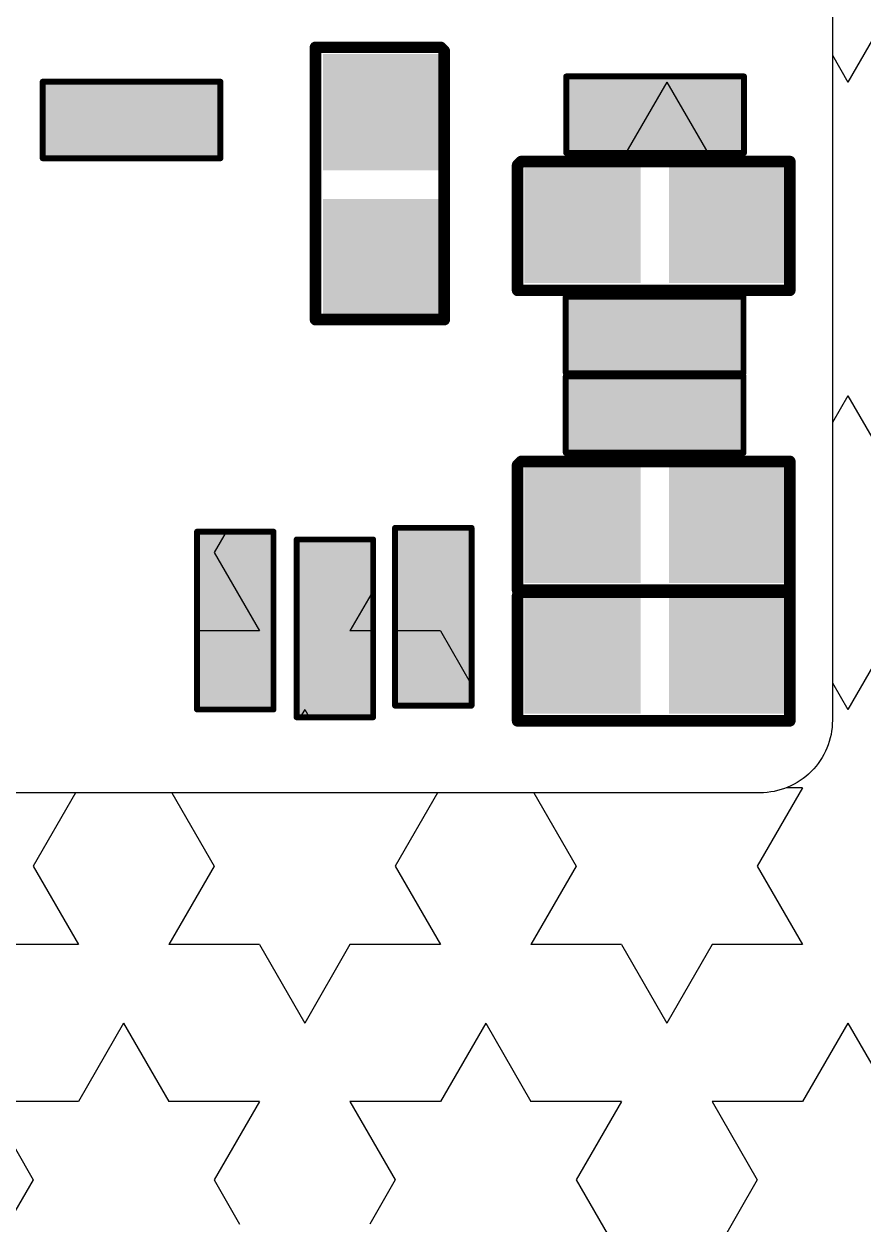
# Model space of a CAD drawing. Header units: inches. Extents: x 265 to 1423, y -753 to -394.
# Drawn here: x 1337.94 to 1343.74, y -634.32 to -626.04 of the extents above; entities that cross this region are included whole.
import ezdxf

# ---------------------------------------------------------------- set-up
doc = ezdxf.new("R2010")
doc.units = ezdxf.units.IN
doc.header["$LTSCALE"] = 0.909449
doc.header["$MEASUREMENT"] = 0
doc.layers.get('0').update_dxf_attribs({"linetype": 'CONTINUOUS'})
doc.layers.add('01_Copper', color=3, linetype='CONTINUOUS', lineweight=0)
for name, color, linetype in [('COVER LENS', 6, 'CONTINUOUS'), ('TOPLAYER', 1, 'CONTINUOUS'), ('TopOverlay', 2, 'CONTINUOUS'), ('TOPPASTE', 8, 'CONTINUOUS'), ('TOPSOLDER', 216, 'CONTINUOUS')]:
    doc.layers.add(name, color=color, linetype=linetype)
doc.styles.get("Standard").update_dxf_attribs({"font": 'txt', "width": 0.8})
doc.dimstyles.new('STANDARD$7', dxfattribs={"dimtxt": 1.5, "dimasz": 0.3, "dimexe": 0.25, "dimexo": 0.25, "dimgap": 0.25, "dimtad": 0, "dimzin": 0, "dimdsep": 46, "dimtxsty": 'Standard', "dimcen": 0.5, "dimclrd": 256, "dimclre": 5, "dimclrt": 256, "dimazin": 0, "dimtfac": 1, "dimtmove": 0, "dimatfit": 1, "dimfxl": 1, "dimtolj": 1, "dimtzin": 0, "dimlwd": -1, "dimarcsym": 0})

# ---------------------------------------------------------------- blocks, each defined once
blk = doc.blocks.new('0402S_1')
at = {"layer": 'TOPLAYER'}
for points in [[(0.310452, 0.305018), (-0.289547, 0.305018), (0.310451, -0.29498), (-0.289547, -0.29498)], [(1.310449, 0.305018), (0.710451, 0.305018), (1.310449, -0.29498), (0.710451, -0.29498)]]:
    blk.add_solid(points, dxfattribs=at)
at = {"layer": 'TopOverlay', "const_width": 0.08001}
for points in [[(-0.421348, 0.457418), (-0.421348, -0.431582)], [(-0.421348, 0.457418), (1.458252, 0.457418)], [(1.458252, 0.457418), (1.458252, -0.406182)], [(-0.421348, -0.431582), (1.432852, -0.431582)], [(1.458252, -0.406182), (1.432852, -0.431582)]]:
    blk.add_lwpolyline(points, dxfattribs=at)
at = {"layer": 'TopOverlay', "const_width": 0.040005}
for points in [[(-0.44135, 0.457418, 1), (-0.401345, 0.457418, 1)], [(-0.44135, 0.457418, 1), (-0.401345, 0.457418, 1)], [(1.43825, 0.457418, 1), (1.478255, 0.457418, 1)], [(1.43825, 0.457418, 1), (1.478255, 0.457418, 1)], [(-0.44135, -0.431582, 1), (-0.401345, -0.431582, 1)], [(-0.44135, -0.431582, 1), (-0.401345, -0.431582, 1)], [(1.41285, -0.431582, 1), (1.452855, -0.431582, 1)], [(1.41285, -0.431582, 1), (1.452855, -0.431582, 1)], [(1.43825, -0.406182, 1), (1.478255, -0.406182, 1)], [(1.43825, -0.406182, 1), (1.478255, -0.406182, 1)]]:
    blk.add_lwpolyline(points, format="xyb", close=True, dxfattribs=at)
at = {"layer": 'TOPPASTE'}
for points in [[(0.310452, 0.305018), (-0.289547, 0.305018), (0.310451, -0.29498), (-0.289547, -0.29498)], [(1.310449, 0.305018), (0.710451, 0.305018), (1.310449, -0.29498), (0.710451, -0.29498)]]:
    blk.add_solid(points, dxfattribs=at)
at = {"layer": 'TOPSOLDER'}
for points in [[(0.412052, 0.406618), (-0.391147, 0.406618), (0.412051, -0.39658), (-0.391147, -0.39658)], [(1.412049, 0.406618), (0.608851, 0.406618), (1.412049, -0.39658), (0.608851, -0.39658)]]:
    blk.add_solid(points, dxfattribs=at)
blk = doc.blocks.new('0201S_2')
at = {"layer": 'TOPLAYER'}
for points in [[(-0.215737, -0.140134), (0.184262, -0.140134), (-0.215737, 0.159865), (0.184262, 0.159865)], [(0.384261, -0.140134), (0.784261, -0.140134), (0.384261, 0.159865), (0.784261, 0.159865)]]:
    blk.add_solid(points, dxfattribs=at)
at = {"layer": 'TopOverlay', "const_width": 0.04064}
for points in [[(-0.327599, 0.273797), (-0.327599, -0.254193)], [(-0.327599, 0.273797), (-0.102809, 0.273797)], [(-0.325364, 0.273797), (-0.058689, 0.273797)], [(-0.215534, 0.273797), (0.887461, 0.273797)], [(0.887461, 0.273797), (0.899526, 0.273797)], [(0.899526, 0.273797), (0.899526, -0.254523)], [(-0.327269, -0.254523), (0.899526, -0.254523)]]:
    blk.add_lwpolyline(points, dxfattribs=at)
at = {"layer": 'TopOverlay', "const_width": 0.02032}
for points in [[(-0.337759, 0.273797, 1), (-0.317439, 0.273797, 1)], [(-0.337759, 0.273797, 1), (-0.317439, 0.273797, 1)], [(-0.335524, 0.273797, 1), (-0.315204, 0.273797, 1)], [(-0.225694, 0.273797, 1), (-0.205374, 0.273797, 1)], [(-0.112969, 0.273797, 1), (-0.092649, 0.273797, 1)], [(-0.068849, 0.273797, 1), (-0.048529, 0.273797, 1)], [(0.877301, 0.273797, 1), (0.897621, 0.273797, 1)], [(0.877301, 0.273797, 1), (0.897621, 0.273797, 1)], [(0.889366, 0.273797, 1), (0.909686, 0.273797, 1)], [(0.889366, 0.273797, 1), (0.909686, 0.273797, 1)], [(-0.337759, -0.254193, 1), (-0.317439, -0.254193, 1)], [(-0.337429, -0.254523, 1), (-0.317109, -0.254523, 1)], [(0.889366, -0.254523, 1), (0.909686, -0.254523, 1)], [(0.889366, -0.254523, 1), (0.909686, -0.254523, 1)]]:
    blk.add_lwpolyline(points, format="xyb", close=True, dxfattribs=at)
at = {"layer": 'TOPPASTE'}
for points in [[(-0.215737, -0.140134), (0.184262, -0.140134), (-0.215737, 0.159865), (0.184262, 0.159865)], [(0.384261, -0.140134), (0.784261, -0.140134), (0.384261, 0.159865), (0.784261, 0.159865)]]:
    blk.add_solid(points, dxfattribs=at)
at = {"layer": 'TOPSOLDER'}
for points in [[(-0.317337, -0.241734), (0.285862, -0.241734), (-0.317337, 0.261465), (0.285862, 0.261465)], [(0.282661, -0.241734), (0.885861, -0.241734), (0.282661, 0.261465), (0.885861, 0.261465)]]:
    blk.add_solid(points, dxfattribs=at)
blk = doc.blocks.new('0201S_3')
at = {"layer": 'TOPLAYER'}
for points in [[(-0.215737, -0.140134), (0.184262, -0.140134), (-0.215737, 0.159865), (0.184262, 0.159865)], [(0.384261, -0.140134), (0.784261, -0.140134), (0.384261, 0.159865), (0.784261, 0.159865)]]:
    blk.add_solid(points, dxfattribs=at)
at = {"layer": 'TopOverlay', "const_width": 0.04064}
for points in [[(-0.327599, 0.273797), (-0.327599, -0.254193)], [(-0.327599, 0.273797), (-0.102809, 0.273797)], [(-0.325364, 0.273797), (-0.058689, 0.273797)], [(-0.215534, 0.273797), (0.887461, 0.273797)], [(0.887461, 0.273797), (0.899526, 0.273797)], [(0.899526, 0.273797), (0.899526, -0.254523)], [(-0.327269, -0.254523), (0.899526, -0.254523)]]:
    blk.add_lwpolyline(points, dxfattribs=at)
at = {"layer": 'TopOverlay', "const_width": 0.02032}
for points in [[(-0.337759, 0.273797, 1), (-0.317439, 0.273797, 1)], [(-0.337759, 0.273797, 1), (-0.317439, 0.273797, 1)], [(-0.335524, 0.273797, 1), (-0.315204, 0.273797, 1)], [(-0.225694, 0.273797, 1), (-0.205374, 0.273797, 1)], [(-0.112969, 0.273797, 1), (-0.092649, 0.273797, 1)], [(-0.068849, 0.273797, 1), (-0.048529, 0.273797, 1)], [(0.877301, 0.273797, 1), (0.897621, 0.273797, 1)], [(0.877301, 0.273797, 1), (0.897621, 0.273797, 1)], [(0.889366, 0.273797, 1), (0.909686, 0.273797, 1)], [(0.889366, 0.273797, 1), (0.909686, 0.273797, 1)], [(-0.337759, -0.254193, 1), (-0.317439, -0.254193, 1)], [(-0.337429, -0.254523, 1), (-0.317109, -0.254523, 1)], [(0.889366, -0.254523, 1), (0.909686, -0.254523, 1)], [(0.889366, -0.254523, 1), (0.909686, -0.254523, 1)]]:
    blk.add_lwpolyline(points, format="xyb", close=True, dxfattribs=at)
at = {"layer": 'TOPPASTE'}
for points in [[(-0.215737, -0.140134), (0.184262, -0.140134), (-0.215737, 0.159865), (0.184262, 0.159865)], [(0.384261, -0.140134), (0.784261, -0.140134), (0.384261, 0.159865), (0.784261, 0.159865)]]:
    blk.add_solid(points, dxfattribs=at)
at = {"layer": 'TOPSOLDER'}
for points in [[(-0.317337, -0.241734), (0.285862, -0.241734), (-0.317337, 0.261465), (0.285862, 0.261465)], [(0.282661, -0.241734), (0.885861, -0.241734), (0.282661, 0.261465), (0.885861, 0.261465)]]:
    blk.add_solid(points, dxfattribs=at)
blk = doc.blocks.new('0402S_4')
at = {"layer": 'TOPLAYER'}
for points in [[(0.310452, 0.305018), (-0.289547, 0.305018), (0.310451, -0.29498), (-0.289547, -0.29498)], [(1.310449, 0.305018), (0.710451, 0.305018), (1.310449, -0.29498), (0.710451, -0.29498)]]:
    blk.add_solid(points, dxfattribs=at)
at = {"layer": 'TopOverlay', "const_width": 0.08001}
for points in [[(-0.421348, 0.457418), (-0.421348, -0.431582)], [(-0.421348, 0.457418), (1.458252, 0.457418)], [(1.458252, 0.457418), (1.458252, -0.406182)], [(-0.421348, -0.431582), (1.432852, -0.431582)], [(1.458252, -0.406182), (1.432852, -0.431582)]]:
    blk.add_lwpolyline(points, dxfattribs=at)
at = {"layer": 'TopOverlay', "const_width": 0.040005}
for points in [[(-0.44135, 0.457418, 1), (-0.401345, 0.457418, 1)], [(-0.44135, 0.457418, 1), (-0.401345, 0.457418, 1)], [(1.43825, 0.457418, 1), (1.478255, 0.457418, 1)], [(1.43825, 0.457418, 1), (1.478255, 0.457418, 1)], [(-0.44135, -0.431582, 1), (-0.401345, -0.431582, 1)], [(-0.44135, -0.431582, 1), (-0.401345, -0.431582, 1)], [(1.41285, -0.431582, 1), (1.452855, -0.431582, 1)], [(1.41285, -0.431582, 1), (1.452855, -0.431582, 1)], [(1.43825, -0.406182, 1), (1.478255, -0.406182, 1)], [(1.43825, -0.406182, 1), (1.478255, -0.406182, 1)]]:
    blk.add_lwpolyline(points, format="xyb", close=True, dxfattribs=at)
at = {"layer": 'TOPPASTE'}
for points in [[(0.310452, 0.305018), (-0.289547, 0.305018), (0.310451, -0.29498), (-0.289547, -0.29498)], [(1.310449, 0.305018), (0.710451, 0.305018), (1.310449, -0.29498), (0.710451, -0.29498)]]:
    blk.add_solid(points, dxfattribs=at)
at = {"layer": 'TOPSOLDER'}
for points in [[(0.412052, 0.406618), (-0.391147, 0.406618), (0.412051, -0.39658), (-0.391147, -0.39658)], [(1.412049, 0.406618), (0.608851, 0.406618), (1.412049, -0.39658), (0.608851, -0.39658)]]:
    blk.add_solid(points, dxfattribs=at)
blk = doc.blocks.new('0201S_5')
at = {"layer": 'TOPLAYER'}
for points in [[(-0.215737, -0.140134), (0.184262, -0.140134), (-0.215737, 0.159865), (0.184262, 0.159865)], [(0.384261, -0.140134), (0.784261, -0.140134), (0.384261, 0.159865), (0.784261, 0.159865)]]:
    blk.add_solid(points, dxfattribs=at)
at = {"layer": 'TopOverlay', "const_width": 0.04064}
for points in [[(-0.102809, 0.273797), (-0.327599, 0.273797)], [(-0.327599, -0.254193), (-0.327599, 0.273797)], [(-0.058689, 0.273797), (-0.325364, 0.273797)], [(0.887461, 0.273797), (-0.215534, 0.273797)], [(0.899526, 0.273797), (0.887461, 0.273797)], [(0.899526, -0.254523), (0.899526, 0.273797)], [(0.899526, -0.254523), (-0.327269, -0.254523)]]:
    blk.add_lwpolyline(points, dxfattribs=at)
at = {"layer": 'TopOverlay', "const_width": 0.02032}
for points in [[(-0.337759, 0.273797, 1), (-0.317439, 0.273797, 1)], [(-0.337759, 0.273797, 1), (-0.317439, 0.273797, 1)], [(-0.335524, 0.273797, 1), (-0.315204, 0.273797, 1)], [(-0.225694, 0.273797, 1), (-0.205374, 0.273797, 1)], [(-0.112969, 0.273797, 1), (-0.092649, 0.273797, 1)], [(-0.068849, 0.273797, 1), (-0.048529, 0.273797, 1)], [(0.877301, 0.273797, 1), (0.897621, 0.273797, 1)], [(0.877301, 0.273797, 1), (0.897621, 0.273797, 1)], [(0.889366, 0.273797, 1), (0.909686, 0.273797, 1)], [(0.889366, 0.273797, 1), (0.909686, 0.273797, 1)], [(-0.337759, -0.254193, 1), (-0.317439, -0.254193, 1)], [(-0.337429, -0.254523, 1), (-0.317109, -0.254523, 1)], [(0.889366, -0.254523, 1), (0.909686, -0.254523, 1)], [(0.889366, -0.254523, 1), (0.909686, -0.254523, 1)]]:
    blk.add_lwpolyline(points, format="xyb", close=True, dxfattribs=at)
at = {"layer": 'TOPPASTE'}
for points in [[(-0.215737, -0.140134), (0.184262, -0.140134), (-0.215737, 0.159865), (0.184262, 0.159865)], [(0.384261, -0.140134), (0.784261, -0.140134), (0.384261, 0.159865), (0.784261, 0.159865)]]:
    blk.add_solid(points, dxfattribs=at)
at = {"layer": 'TOPSOLDER'}
for points in [[(-0.317337, -0.241734), (0.285862, -0.241734), (-0.317337, 0.261465), (0.285862, 0.261465)], [(0.282661, -0.241734), (0.885861, -0.241734), (0.282661, 0.261465), (0.885861, 0.261465)]]:
    blk.add_solid(points, dxfattribs=at)
blk = doc.blocks.new('0201S_6')
at = {"layer": 'TOPLAYER'}
for points in [[(-0.215737, -0.140134), (0.184262, -0.140134), (-0.215737, 0.159865), (0.184262, 0.159865)], [(0.384261, -0.140134), (0.784261, -0.140134), (0.384261, 0.159865), (0.784261, 0.159865)]]:
    blk.add_solid(points, dxfattribs=at)
at = {"layer": 'TopOverlay', "const_width": 0.04064}
for points in [[(-0.102809, 0.273797), (-0.327599, 0.273797)], [(-0.327599, 0.273797), (-0.327599, -0.254193)], [(-0.058689, 0.273797), (-0.325364, 0.273797)], [(0.887461, 0.273797), (-0.215534, 0.273797)], [(0.899526, 0.273797), (0.887461, 0.273797)], [(0.899526, 0.273797), (0.899526, -0.254523)], [(0.899526, -0.254523), (-0.327269, -0.254523)]]:
    blk.add_lwpolyline(points, dxfattribs=at)
at = {"layer": 'TopOverlay', "const_width": 0.02032}
for points in [[(-0.337759, 0.273797, 1), (-0.317439, 0.273797, 1)], [(-0.337759, 0.273797, 1), (-0.317439, 0.273797, 1)], [(-0.335524, 0.273797, 1), (-0.315204, 0.273797, 1)], [(-0.225694, 0.273797, 1), (-0.205374, 0.273797, 1)], [(-0.112969, 0.273797, 1), (-0.092649, 0.273797, 1)], [(-0.068849, 0.273797, 1), (-0.048529, 0.273797, 1)], [(0.877301, 0.273797, 1), (0.897621, 0.273797, 1)], [(0.877301, 0.273797, 1), (0.897621, 0.273797, 1)], [(0.889366, 0.273797, 1), (0.909686, 0.273797, 1)], [(0.889366, 0.273797, 1), (0.909686, 0.273797, 1)], [(-0.337759, -0.254193, 1), (-0.317439, -0.254193, 1)], [(-0.337429, -0.254523, 1), (-0.317109, -0.254523, 1)], [(0.889366, -0.254523, 1), (0.909686, -0.254523, 1)], [(0.889366, -0.254523, 1), (0.909686, -0.254523, 1)]]:
    blk.add_lwpolyline(points, format="xyb", close=True, dxfattribs=at)
at = {"layer": 'TOPPASTE'}
for points in [[(-0.215737, -0.140134), (0.184262, -0.140134), (-0.215737, 0.159865), (0.184262, 0.159865)], [(0.384261, -0.140134), (0.784261, -0.140134), (0.384261, 0.159865), (0.784261, 0.159865)]]:
    blk.add_solid(points, dxfattribs=at)
at = {"layer": 'TOPSOLDER'}
for points in [[(-0.317337, -0.241734), (0.285862, -0.241734), (-0.317337, 0.261465), (0.285862, 0.261465)], [(0.282661, -0.241734), (0.885861, -0.241734), (0.282661, 0.261465), (0.885861, 0.261465)]]:
    blk.add_solid(points, dxfattribs=at)
blk = doc.blocks.new('0201S_7')
at = {"layer": 'TOPLAYER'}
for points in [[(-0.215737, -0.140134), (0.184262, -0.140134), (-0.215737, 0.159865), (0.184262, 0.159865)], [(0.384261, -0.140134), (0.784261, -0.140134), (0.384261, 0.159865), (0.784261, 0.159865)]]:
    blk.add_solid(points, dxfattribs=at)
at = {"layer": 'TopOverlay', "const_width": 0.04064}
for points in [[(-0.327599, 0.273797), (-0.327599, -0.254193)], [(-0.102809, 0.273797), (-0.327599, 0.273797)], [(-0.058689, 0.273797), (-0.325364, 0.273797)], [(0.887461, 0.273797), (-0.215534, 0.273797)], [(0.899526, 0.273797), (0.887461, 0.273797)], [(0.899526, 0.273797), (0.899526, -0.254523)], [(0.899526, -0.254523), (-0.327269, -0.254523)]]:
    blk.add_lwpolyline(points, dxfattribs=at)
at = {"layer": 'TopOverlay', "const_width": 0.02032}
for points in [[(-0.337759, 0.273797, 1), (-0.317439, 0.273797, 1)], [(-0.337759, 0.273797, 1), (-0.317439, 0.273797, 1)], [(-0.335524, 0.273797, 1), (-0.315204, 0.273797, 1)], [(-0.225694, 0.273797, 1), (-0.205374, 0.273797, 1)], [(-0.112969, 0.273797, 1), (-0.092649, 0.273797, 1)], [(-0.068849, 0.273797, 1), (-0.048529, 0.273797, 1)], [(0.877301, 0.273797, 1), (0.897621, 0.273797, 1)], [(0.877301, 0.273797, 1), (0.897621, 0.273797, 1)], [(0.889366, 0.273797, 1), (0.909686, 0.273797, 1)], [(0.889366, 0.273797, 1), (0.909686, 0.273797, 1)], [(-0.337759, -0.254193, 1), (-0.317439, -0.254193, 1)], [(-0.337429, -0.254523, 1), (-0.317109, -0.254523, 1)], [(0.889366, -0.254523, 1), (0.909686, -0.254523, 1)], [(0.889366, -0.254523, 1), (0.909686, -0.254523, 1)]]:
    blk.add_lwpolyline(points, format="xyb", close=True, dxfattribs=at)
at = {"layer": 'TOPPASTE'}
for points in [[(-0.215737, -0.140134), (0.184262, -0.140134), (-0.215737, 0.159865), (0.184262, 0.159865)], [(0.384261, -0.140134), (0.784261, -0.140134), (0.384261, 0.159865), (0.784261, 0.159865)]]:
    blk.add_solid(points, dxfattribs=at)
at = {"layer": 'TOPSOLDER'}
for points in [[(-0.317337, -0.241734), (0.285862, -0.241734), (-0.317337, 0.261465), (0.285862, 0.261465)], [(0.282661, -0.241734), (0.885861, -0.241734), (0.282661, 0.261465), (0.885861, 0.261465)]]:
    blk.add_solid(points, dxfattribs=at)
blk = doc.blocks.new('0201S_12')
at = {"layer": 'TOPLAYER'}
for points in [[(-0.215737, -0.140134), (0.184262, -0.140134), (-0.215737, 0.159865), (0.184262, 0.159865)], [(0.384261, -0.140134), (0.784261, -0.140134), (0.384261, 0.159865), (0.784261, 0.159865)]]:
    blk.add_solid(points, dxfattribs=at)
at = {"layer": 'TopOverlay', "const_width": 0.04064}
for points in [[(-0.102809, 0.273797), (-0.327599, 0.273797)], [(-0.327599, -0.254193), (-0.327599, 0.273797)], [(-0.058689, 0.273797), (-0.325364, 0.273797)], [(0.887461, 0.273797), (-0.215534, 0.273797)], [(0.899526, 0.273797), (0.887461, 0.273797)], [(0.899526, -0.254523), (0.899526, 0.273797)], [(0.899526, -0.254523), (-0.327269, -0.254523)]]:
    blk.add_lwpolyline(points, dxfattribs=at)
at = {"layer": 'TopOverlay', "const_width": 0.02032}
for points in [[(-0.337759, 0.273797, 1), (-0.317439, 0.273797, 1)], [(-0.337759, 0.273797, 1), (-0.317439, 0.273797, 1)], [(-0.335524, 0.273797, 1), (-0.315204, 0.273797, 1)], [(-0.225694, 0.273797, 1), (-0.205374, 0.273797, 1)], [(-0.112969, 0.273797, 1), (-0.092649, 0.273797, 1)], [(-0.068849, 0.273797, 1), (-0.048529, 0.273797, 1)], [(0.877301, 0.273797, 1), (0.897621, 0.273797, 1)], [(0.877301, 0.273797, 1), (0.897621, 0.273797, 1)], [(0.889366, 0.273797, 1), (0.909686, 0.273797, 1)], [(0.889366, 0.273797, 1), (0.909686, 0.273797, 1)], [(-0.337759, -0.254193, 1), (-0.317439, -0.254193, 1)], [(-0.337429, -0.254523, 1), (-0.317109, -0.254523, 1)], [(0.889366, -0.254523, 1), (0.909686, -0.254523, 1)], [(0.889366, -0.254523, 1), (0.909686, -0.254523, 1)]]:
    blk.add_lwpolyline(points, format="xyb", close=True, dxfattribs=at)
at = {"layer": 'TOPPASTE'}
for points in [[(-0.215737, -0.140134), (0.184262, -0.140134), (-0.215737, 0.159865), (0.184262, 0.159865)], [(0.384261, -0.140134), (0.784261, -0.140134), (0.384261, 0.159865), (0.784261, 0.159865)]]:
    blk.add_solid(points, dxfattribs=at)
at = {"layer": 'TOPSOLDER'}
for points in [[(-0.317337, -0.241734), (0.285862, -0.241734), (-0.317337, 0.261465), (0.285862, 0.261465)], [(0.282661, -0.241734), (0.885861, -0.241734), (0.282661, 0.261465), (0.885861, 0.261465)]]:
    blk.add_solid(points, dxfattribs=at)
blk = doc.blocks.new('0201S_13')
at = {"layer": 'TOPLAYER'}
for points in [[(-0.215737, -0.140134), (0.184262, -0.140134), (-0.215737, 0.159865), (0.184262, 0.159865)], [(0.384261, -0.140134), (0.784261, -0.140134), (0.384261, 0.159865), (0.784261, 0.159865)]]:
    blk.add_solid(points, dxfattribs=at)
at = {"layer": 'TopOverlay', "const_width": 0.04064}
for points in [[(-0.327599, 0.273797), (-0.102809, 0.273797)], [(-0.327599, 0.273797), (-0.327599, -0.254193)], [(-0.325364, 0.273797), (-0.058689, 0.273797)], [(-0.215534, 0.273797), (0.887461, 0.273797)], [(0.887461, 0.273797), (0.899526, 0.273797)], [(0.899526, 0.273797), (0.899526, -0.254523)], [(-0.327269, -0.254523), (0.899526, -0.254523)]]:
    blk.add_lwpolyline(points, dxfattribs=at)
at = {"layer": 'TopOverlay', "const_width": 0.02032}
for points in [[(-0.337759, 0.273797, 1), (-0.317439, 0.273797, 1)], [(-0.337759, 0.273797, 1), (-0.317439, 0.273797, 1)], [(-0.335524, 0.273797, 1), (-0.315204, 0.273797, 1)], [(-0.225694, 0.273797, 1), (-0.205374, 0.273797, 1)], [(-0.112969, 0.273797, 1), (-0.092649, 0.273797, 1)], [(-0.068849, 0.273797, 1), (-0.048529, 0.273797, 1)], [(0.877301, 0.273797, 1), (0.897621, 0.273797, 1)], [(0.877301, 0.273797, 1), (0.897621, 0.273797, 1)], [(0.889366, 0.273797, 1), (0.909686, 0.273797, 1)], [(0.889366, 0.273797, 1), (0.909686, 0.273797, 1)], [(-0.337759, -0.254193, 1), (-0.317439, -0.254193, 1)], [(-0.337429, -0.254523, 1), (-0.317109, -0.254523, 1)], [(0.889366, -0.254523, 1), (0.909686, -0.254523, 1)], [(0.889366, -0.254523, 1), (0.909686, -0.254523, 1)]]:
    blk.add_lwpolyline(points, format="xyb", close=True, dxfattribs=at)
at = {"layer": 'TOPPASTE'}
for points in [[(-0.215737, -0.140134), (0.184262, -0.140134), (-0.215737, 0.159865), (0.184262, 0.159865)], [(0.384261, -0.140134), (0.784261, -0.140134), (0.384261, 0.159865), (0.784261, 0.159865)]]:
    blk.add_solid(points, dxfattribs=at)
at = {"layer": 'TOPSOLDER'}
for points in [[(-0.317337, -0.241734), (0.285862, -0.241734), (-0.317337, 0.261465), (0.285862, 0.261465)], [(0.282661, -0.241734), (0.885861, -0.241734), (0.282661, 0.261465), (0.885861, 0.261465)]]:
    blk.add_solid(points, dxfattribs=at)
blk = doc.blocks.new('0402S_19')
at = {"layer": 'TOPLAYER'}
for points in [[(0.310452, 0.305018), (-0.289547, 0.305018), (0.310451, -0.29498), (-0.289547, -0.29498)], [(1.310449, 0.305018), (0.710451, 0.305018), (1.310449, -0.29498), (0.710451, -0.29498)]]:
    blk.add_solid(points, dxfattribs=at)
at = {"layer": 'TopOverlay', "const_width": 0.08001}
for points in [[(-0.421348, 0.457418), (-0.421348, -0.431582)], [(-0.421348, 0.457418), (1.458252, 0.457418)], [(1.458252, 0.457418), (1.458252, -0.406182)], [(-0.421348, -0.431582), (1.432852, -0.431582)], [(1.458252, -0.406182), (1.432852, -0.431582)]]:
    blk.add_lwpolyline(points, dxfattribs=at)
at = {"layer": 'TopOverlay', "const_width": 0.040005}
for points in [[(-0.44135, 0.457418, 1), (-0.401345, 0.457418, 1)], [(-0.44135, 0.457418, 1), (-0.401345, 0.457418, 1)], [(1.43825, 0.457418, 1), (1.478255, 0.457418, 1)], [(1.43825, 0.457418, 1), (1.478255, 0.457418, 1)], [(-0.44135, -0.431582, 1), (-0.401345, -0.431582, 1)], [(-0.44135, -0.431582, 1), (-0.401345, -0.431582, 1)], [(1.41285, -0.431582, 1), (1.452855, -0.431582, 1)], [(1.41285, -0.431582, 1), (1.452855, -0.431582, 1)], [(1.43825, -0.406182, 1), (1.478255, -0.406182, 1)], [(1.43825, -0.406182, 1), (1.478255, -0.406182, 1)]]:
    blk.add_lwpolyline(points, format="xyb", close=True, dxfattribs=at)
at = {"layer": 'TOPPASTE'}
for points in [[(0.310452, 0.305018), (-0.289547, 0.305018), (0.310451, -0.29498), (-0.289547, -0.29498)], [(1.310449, 0.305018), (0.710451, 0.305018), (1.310449, -0.29498), (0.710451, -0.29498)]]:
    blk.add_solid(points, dxfattribs=at)
at = {"layer": 'TOPSOLDER'}
for points in [[(0.412052, 0.406618), (-0.391147, 0.406618), (0.412051, -0.39658), (-0.391147, -0.39658)], [(1.412049, 0.406618), (0.608851, 0.406618), (1.412049, -0.39658), (0.608851, -0.39658)]]:
    blk.add_solid(points, dxfattribs=at)
blk = doc.blocks.new('0402S_9')
at = {"layer": 'TOPLAYER'}
for points in [[(0.310451, 0.305018), (-0.289547, 0.305018), (0.310452, -0.29498), (-0.289547, -0.29498)], [(1.310449, 0.305018), (0.710451, 0.305018), (1.310449, -0.29498), (0.710451, -0.29498)]]:
    blk.add_solid(points, dxfattribs=at)
at = {"layer": 'TopOverlay', "const_width": 0.08001}
for points in [[(1.458252, 0.457418), (-0.421348, 0.457418)], [(-0.421348, -0.431582), (-0.421348, 0.457418)], [(1.458252, -0.406182), (1.458252, 0.457418)], [(1.432852, -0.431582), (-0.421348, -0.431582)], [(1.432852, -0.431582), (1.458252, -0.406182)]]:
    blk.add_lwpolyline(points, dxfattribs=at)
at = {"layer": 'TopOverlay', "const_width": 0.040005}
for points in [[(-0.44135, 0.457418, 1), (-0.401345, 0.457418, 1)], [(-0.44135, 0.457418, 1), (-0.401345, 0.457418, 1)], [(1.43825, 0.457418, 1), (1.478255, 0.457418, 1)], [(1.43825, 0.457418, 1), (1.478255, 0.457418, 1)], [(-0.44135, -0.431582, 1), (-0.401345, -0.431582, 1)], [(-0.44135, -0.431582, 1), (-0.401345, -0.431582, 1)], [(1.41285, -0.431582, 1), (1.452855, -0.431582, 1)], [(1.41285, -0.431582, 1), (1.452855, -0.431582, 1)], [(1.43825, -0.406182, 1), (1.478255, -0.406182, 1)], [(1.43825, -0.406182, 1), (1.478255, -0.406182, 1)]]:
    blk.add_lwpolyline(points, format="xyb", close=True, dxfattribs=at)
at = {"layer": 'TOPPASTE'}
for points in [[(0.310451, 0.305018), (-0.289547, 0.305018), (0.310452, -0.29498), (-0.289547, -0.29498)], [(1.310449, 0.305018), (0.710451, 0.305018), (1.310449, -0.29498), (0.710451, -0.29498)]]:
    blk.add_solid(points, dxfattribs=at)
at = {"layer": 'TOPSOLDER'}
for points in [[(0.412051, 0.406618), (-0.391147, 0.406618), (0.412052, -0.39658), (-0.391147, -0.39658)], [(1.412049, 0.406618), (0.608851, 0.406618), (1.412049, -0.39658), (0.608851, -0.39658)]]:
    blk.add_solid(points, dxfattribs=at)

msp = doc.modelspace()

# ---------------------------------------------------------------- hatches: boundary and pattern name
h = msp.add_hatch()
h.set_pattern_fill('STARS', color=5, scale=5, angle=180, style=0)
h.set_pattern_definition([(180, (2045.8173, -1211.5462), (-1e-16, -1.0825318), [0.625, -0.625]), (240, (2045.8173, -1211.5462), (0.9375, -0.5412659), [0.625, -0.625]), (300, (2045.5048, -1212.0874), (0.9375, 0.5412659), [0.625, -0.625])])
h.paths.add_polyline_path([(1341.2923, -656.9514, -0.414214), (1338.2923, -659.9514), (1330.4251, -659.9514), (1330.4251, -663.9514), (1338.2923, -663.9514, 0.414214), (1345.2923, -656.9514), (1345.2923, -635.3194, -0.414214), (1346.2923, -634.3194), (1353.9923, -634.3194, 0.414214), (1355.9923, -632.3194), (1355.9923, -616.8605), (1328.2237, -616.8605, 0.01912), (1327.2893, -618.3016), (1327.2893, -631.3194, 0.414214), (1330.2893, -634.3194), (1340.2923, -634.3194, -0.414214), (1341.2923, -635.3194)])
h.paths.add_polyline_path([(1343.2101, -630.8465, 0.414221), (1343.2301, -630.8665), (1343.2301, -630.8465)], flags=0)
h.paths.add_polyline_path([(1341.0222, -630.7415), (1340.5146, -630.7415, -1.056683), (1340.4943, -630.7404, -0.446875), (1340.5044, -630.7291), (1340.5044, -630.6396, -1), (1340.5044, -630.6193), (1340.5044, -630.5269, -1), (1340.5044, -630.5066), (1340.5044, -630.4828, -1), (1340.5044, -630.4624), (1340.5044, -629.5366, -0.615346), (1340.4962, -629.5204, -1.381745), (1340.5146, -629.5144), (1341.0226, -629.5144, -2.414214), (1341.0327, -629.5245), (1341.0327, -630.731, -0.676517), (1341.0397, -630.7485, -0.676517)], flags=0)
h.paths.add_polyline_path([(1339.8348, -630.8216, -2.414214), (1339.8246, -630.8114), (1339.8246, -629.6049, -0.676517), (1339.8176, -629.5874, -0.676517), (1339.8351, -629.5945), (1340.3428, -629.5945, -1.056683), (1340.3631, -629.5956, -0.446875), (1340.353, -629.6069), (1340.353, -629.6964, -1), (1340.353, -629.7167), (1340.353, -629.8091, -1), (1340.353, -629.8294), (1340.353, -629.8532, -1), (1340.353, -629.8735), (1340.353, -630.7994, -0.615346), (1340.3611, -630.8155, -1.381745), (1340.3428, -630.8216)], flags=0)
h.paths.add_polyline_path([(1340.3448, -630.8155, -1.980676), (1340.3611, -630.8155, -1.980676)], flags=0)
h.paths.add_polyline_path([(1340.5044, -630.7517, 1), (1340.5044, -630.7313)], flags=0)
h.paths.add_polyline_path([(1339.8246, -630.8317, 1), (1339.8246, -630.8114, 1)], flags=0)
h.paths.add_polyline_path([(1339.6553, -630.7678), (1339.1473, -630.7678, -2.414214), (1339.1371, -630.7576), (1339.1371, -629.5512, -0.676517), (1339.1301, -629.5336, -0.676517), (1339.1476, -629.5407), (1339.6553, -629.5407, -1.056683), (1339.6755, -629.5418, -0.446875), (1339.6654, -629.5531), (1339.6654, -629.6426, -1), (1339.6654, -629.6629), (1339.6654, -629.7553, -1), (1339.6654, -629.7756), (1339.6654, -629.7994, -1), (1339.6654, -629.8197), (1339.6654, -630.7456, -0.615346), (1339.6736, -630.7618, -1.381745)], flags=0)
h.paths.add_polyline_path([(1339.6573, -630.7618, -0.615348), (1339.6654, -630.7456, -0.615346), (1339.6736, -630.7618, -1.980673)], flags=0)
h.paths.add_polyline_path([(1343.2301, -629.9648), (1343.2301, -629.9775, 0.414206), (1343.2501, -629.9575), (1343.2455, -629.9575, -0.223385)], flags=0)
h.paths.add_polyline_path([(1343.2501, -629.9575, 0.081323), (1343.249, -629.9511, -0.718612), (1343.2111, -629.9511, 0.081323), (1343.2101, -629.9575, 1)], flags=0)
h.paths.add_polyline_path([(1339.127, -630.7678, 1), (1339.1473, -630.7678, 1)], flags=0)
h.paths.add_polyline_path([(1341.0327, -629.5245, 1), (1341.0327, -629.5042, 1)], flags=0)
h.paths.add_polyline_path([(1340.353, -629.6046, -1), (1340.353, -629.5843, -1)], flags=0)
h.paths.add_polyline_path([(1340.4962, -629.5204, -0.615348), (1340.5044, -629.5042, -0.615346), (1340.5126, -629.5204, -1.980673)], flags=0)
h.paths.add_polyline_path([(1342.788, -628.996), (1342.6956, -628.996, -1), (1342.6752, -628.996), (1342.6514, -628.996, -1), (1342.6311, -628.996), (1341.7053, -628.996, -0.615346), (1341.6891, -629.0042, -1.381745), (1341.6831, -628.9858), (1341.6831, -628.4778, -1), (1341.6831, -628.4575), (1341.6831, -628.4568, -1), (1341.6831, -628.4365), (1341.6831, -627.9285, -2.414214), (1341.6932, -627.9183), (1342.8997, -627.9183, -0.676517), (1342.9172, -627.9113, -0.676517), (1342.9102, -627.9288), (1342.9102, -628.4365, -1), (1342.9102, -628.4568), (1342.9102, -628.4575, -0.19644), (1342.9172, -628.4606, -0.676517), (1342.9102, -628.4782), (1342.9102, -628.9858, -1.056683), (1342.9091, -629.0061, -0.446875), (1342.8978, -628.996), (1342.8083, -628.996, -1)], flags=0)
h.paths.add_polyline_path([(1343.2101, -629.9447, 0.414221), (1343.2301, -629.9648), (1343.2301, -629.9447)], flags=0)
h.paths.add_polyline_path([(1339.6654, -629.5508, -1), (1339.6654, -629.5305, -1)], flags=0)
h.paths.add_polyline_path([(1346.3336, -629.3544), (1346.3336, -621.5653), (1351.4064, -621.5653), (1351.4064, -629.3544)], flags=16)
h.paths.add_polyline_path([(1342.788, -628.996), (1342.6956, -628.996, -1), (1342.6752, -628.996), (1342.6514, -628.996, -1), (1342.6311, -628.996), (1341.7053, -628.996, -0.615346), (1341.6891, -629.0042, -1.381745), (1341.6831, -628.9858), (1341.6831, -628.4778, -2.414214), (1341.6932, -628.4677), (1342.8997, -628.4677, -0.676517), (1342.9172, -628.4606, -0.676517), (1342.9102, -628.4782), (1342.9102, -628.9858, -1.056683), (1342.9091, -629.0061, -0.446875), (1342.8978, -628.996), (1342.8083, -628.996, -1)], flags=0)
h.paths.add_polyline_path([(1342.788, -628.4467), (1342.6956, -628.4467, -1), (1342.6752, -628.4467), (1342.6514, -628.4467, -1), (1342.6311, -628.4467), (1341.7053, -628.4467, -0.615346), (1341.6891, -628.4548, -1.381745), (1341.6831, -628.4365), (1341.6831, -627.9285, -2.414214), (1341.6932, -627.9183), (1342.8997, -627.9183, -0.676517), (1342.9172, -627.9113, -0.676517), (1342.9102, -627.9288), (1342.9102, -628.4365, -1.056683), (1342.9091, -628.4568, -0.446875), (1342.8978, -628.4467), (1342.8083, -628.4467, -1)], flags=0)
h.paths.add_polyline_path([(1342.9204, -628.4467, -1), (1342.9, -628.4467, -1)], flags=0)
h.paths.add_polyline_path([(1337.5441, -630.8675), (1337.1041, -630.8675), (1333.7041, -630.8675), (1333.3441, -630.8675), (1333.3441, -629.6675), (1333.3441, -628.4675), (1333.9441, -628.4675), (1333.9441, -628.0175), (1334.3291, -628.0175), (1334.3291, -627.5675), (1334.5591, -627.5675), (1334.5591, -628.0175), (1334.7291, -628.0175), (1334.7291, -627.5675), (1334.9591, -627.5675), (1334.9591, -628.1175), (1335.1291, -628.1175), (1335.1291, -627.5675), (1335.3591, -627.5675), (1335.3591, -628.1175), (1335.5291, -628.1175), (1335.5291, -627.5675), (1335.7591, -627.5675), (1335.7591, -628.1175), (1335.9291, -628.1175), (1335.9291, -627.5675), (1336.1591, -627.5675), (1336.1591, -628.0175), (1336.3291, -628.0175), (1336.3291, -627.5675), (1336.5591, -627.5675), (1336.5591, -628.0175), (1336.9441, -628.0175), (1336.9441, -628.4675), (1337.5441, -628.4675), (1337.5441, -630.2175)], flags=0)
h.paths.add_polyline_path([(1339.9552, -628.0569, 0.414221), (1339.9352, -628.0769), (1339.9552, -628.0769)], flags=0)
h.paths.add_polyline_path([(1340.8442, -628.0969, -1), (1340.8442, -628.0569), (1340.8442, -626.2427, -0.5144), (1340.8253, -626.2162, -4.311752), (1340.8377, -626.2038, -1.180048), (1340.8442, -626.2427), (1340.8442, -628.0569, -1)], flags=0)
h.paths.add_polyline_path([(1340.8442, -628.0969, -1), (1340.8442, -628.0569, -1)], flags=0)
h.paths.add_polyline_path([(1343.2101, -627.8748, 0.414221), (1343.2301, -627.8948), (1343.2301, -627.8748)], flags=0)
h.paths.add_polyline_path([(1341.6891, -628.4548, -1.980676), (1341.6891, -628.4385, -1.980676)], flags=0)
h.paths.add_polyline_path([(1343.2101, -627.8748, 1), (1343.2501, -627.8748, 1)], flags=0)
h.paths.add_polyline_path([(1339.9552, -628.0969, -1), (1339.9552, -628.0569, -1)], flags=0)
h.paths.add_polyline_path([(1341.357, -626.9923, -1.180048), (1341.3959, -626.9858), (1343.2101, -626.9858, -1), (1343.2501, -626.9858, -1), (1343.2101, -626.9858), (1341.3959, -626.9858, -0.5144), (1341.3694, -627.0048, -4.311752)], flags=0)
h.paths.add_polyline_path([(1342.9034, -626.9265), (1341.697, -626.9265, -0.676517), (1341.6795, -626.9335, -0.676517), (1341.6865, -626.916), (1341.6865, -626.4084, -1.056683), (1341.6876, -626.3881, -0.446875), (1341.6989, -626.3982), (1341.7884, -626.3982, -1), (1341.8087, -626.3982), (1341.9011, -626.3982, -1), (1341.9214, -626.3982), (1341.9452, -626.3982, -1), (1341.9655, -626.3982), (1342.8914, -626.3982, -0.615346), (1342.9076, -626.39, -1.381745), (1342.9136, -626.4084), (1342.9136, -626.9164, -2.414214)], flags=0)
h.paths.add_polyline_path([(1342.9034, -626.9265, -1), (1342.9238, -626.9265, -1)], flags=0)
h.paths.add_polyline_path([(1341.3959, -626.9858, 0.198908), (1341.39, -626.9717), (1341.3646, -626.9971, -0.114439), (1341.3694, -627.0048, 0.5144)], flags=0)
h.paths.add_polyline_path([(1337.4341, -630.8675), (1337.2841, -630.8675), (1337.2841, -630.4175), (1337.4341, -630.2411)], flags=0)
h.paths.add_polyline_path([(1337.2541, -630.2175), (1333.6341, -630.2175), (1333.6341, -629.6075), (1333.8441, -629.6075), (1333.8798, -629.6218), (1333.9141, -629.5875), (1333.9141, -629.8002), (1333.7641, -629.8002), (1333.7641, -630.1502), (1333.9141, -630.1502), (1333.9141, -630.2175), (1336.9741, -630.2175), (1336.9741, -630.1502), (1337.1241, -630.1502), (1337.1241, -629.8002), (1336.9741, -629.8002), (1336.9741, -629.5875), (1337.0084, -629.6218), (1337.0441, -629.6075), (1337.2541, -629.6075)], flags=0)
h.paths.add_polyline_path([(1339.2884, -626.9632), (1338.0819, -626.9632, -0.676517), (1338.0644, -626.9702, -0.676517), (1338.0714, -626.9527), (1338.0714, -626.4451, -1.056683), (1338.0725, -626.4248, -0.446875), (1338.0838, -626.4349), (1338.1733, -626.4349, -1), (1338.1936, -626.4349), (1338.286, -626.4349, -1), (1338.3064, -626.4349), (1338.3302, -626.4349, -1), (1338.3505, -626.4349), (1339.2763, -626.4349, -0.615346), (1339.2925, -626.4267, -1.381745), (1339.2985, -626.4451), (1339.2985, -626.9531, -2.414214)], flags=0)
h.paths.add_polyline_path([(1339.3087, -626.9632, 1), (1339.2884, -626.9632, 1)], flags=0)
h.paths.add_polyline_path([(1342.4013, -625.8952), (1341.8933, -625.8952, -2.414214), (1341.8831, -625.8851), (1341.8831, -624.6786, -0.676517), (1341.8761, -624.6611, -0.676517), (1341.8936, -624.6681), (1342.4013, -624.6681, -1.056683), (1342.4215, -624.6692, -0.446875), (1342.4114, -624.6805), (1342.4114, -624.77, -1), (1342.4114, -624.7903), (1342.4114, -624.8827, -1), (1342.4114, -624.9031), (1342.4114, -624.9269, -1), (1342.4114, -624.9472), (1342.4114, -625.873, -0.615346), (1342.4196, -625.8892, -1.381745)], flags=0)
h.paths.add_polyline_path([(1342.4033, -625.8892, -1.980676), (1342.4196, -625.8892, -1.980676)], flags=0)
h.paths.add_polyline_path([(1342.6395, -625.8827, -0.446875), (1342.6496, -625.8714), (1342.6496, -625.7819, -1), (1342.6496, -625.7616), (1342.6496, -625.6692, -1), (1342.6496, -625.6489), (1342.6496, -625.6251, -1), (1342.6496, -625.6047), (1342.6496, -624.6789, -0.615346), (1342.6414, -624.6627, -1.381745), (1342.6598, -624.6567), (1343.1678, -624.6567, -2.414214), (1343.1779, -624.6668), (1343.1779, -625.8733, -0.676517), (1343.185, -625.8908, -0.676517), (1343.1674, -625.8838), (1342.6598, -625.8838, -1.056683)], flags=0)
h.paths.add_polyline_path([(1342.6496, -625.894, 1), (1342.6496, -625.8737)], flags=0)
h.paths.add_polyline_path([(1339.2925, -626.4431, -1.980676), (1339.2925, -626.4267, -1.980676)], flags=0)
h.paths.add_polyline_path([(1341.873, -625.8952, 1), (1341.8933, -625.8952, 1)], flags=0)
h.paths.add_polyline_path([(1341.7799, -625.8952), (1341.2719, -625.8952, -2.414214), (1341.2618, -625.8851), (1341.2618, -624.6786, -0.676517), (1341.2548, -624.6611, -0.676517), (1341.2723, -624.6681), (1341.7799, -624.6681, -1.056683), (1341.8002, -624.6692, -0.446875), (1341.7901, -624.6805), (1341.7901, -624.77, -1), (1341.7901, -624.7903), (1341.7901, -624.8827, -1), (1341.7901, -624.9031), (1341.7901, -624.9269, -1), (1341.7901, -624.9472), (1341.7901, -625.873, -0.615346), (1341.7983, -625.8892, -1.381745)], flags=0)
h.paths.add_polyline_path([(1341.7819, -625.8892, -1.980676), (1341.7983, -625.8892, -1.980676)], flags=0)
h.paths.add_polyline_path([(1341.2618, -625.8851, -1), (1341.2618, -625.9054, -1)], flags=0)
h.paths.add_polyline_path([(1340.415, -623.866, 0.414221), (1340.435, -623.846), (1340.415, -623.846)], flags=0)
h.paths.add_polyline_path([(1339.5325, -625.7191, -1.180048), (1339.526, -625.6802), (1339.526, -623.866, -1), (1339.526, -623.826, -1), (1339.526, -623.866), (1339.526, -625.6802, -0.5144), (1339.5449, -625.7067, -4.311752)], flags=0)
h.paths.add_polyline_path([(1339.526, -625.6802, 0.198908), (1339.5118, -625.686), (1339.5372, -625.7114, -0.114439), (1339.5449, -625.7067, 0.5144)], flags=0)
h.paths.add_polyline_path([(1340.415, -625.7456, -1), (1340.415, -625.7056, -1)], flags=0)
h.paths.add_polyline_path([(1337.946, -625.6896, 0.414221), (1337.926, -625.7096), (1337.946, -625.7096)], flags=0)
h.paths.add_polyline_path([(1338.835, -625.7296, -1), (1338.835, -625.6896), (1338.835, -623.8754, -0.5144), (1338.8161, -623.8489, -4.311752), (1338.8285, -623.8364, -1.180048), (1338.835, -623.8754), (1338.835, -625.6896, -1)], flags=0)
h.paths.add_polyline_path([(1338.835, -625.7296, -1), (1338.835, -625.6896, -1)], flags=0)
h.paths.add_polyline_path([(1339.4309, -625.3931), (1338.9229, -625.3931, -2.414214), (1338.9128, -625.3829), (1338.9128, -624.1765, -0.676517), (1338.9058, -624.159, -0.676517), (1338.9233, -624.166), (1339.4309, -624.166, -1.056683), (1339.4512, -624.1671, -0.446875), (1339.4411, -624.1784), (1339.4411, -624.2679, -1), (1339.4411, -624.2882), (1339.4411, -624.3806, -1), (1339.4411, -624.4009), (1339.4411, -624.4247, -1), (1339.4411, -624.445), (1339.4411, -625.3709, -0.615346), (1339.4493, -625.3871, -1.381745)], flags=0)
h.paths.add_polyline_path([(1339.4329, -625.3871, -0.615348), (1339.4411, -625.3709, -0.615346), (1339.4493, -625.3871, -1.980673)], flags=0)
h.paths.add_polyline_path([(1341.7901, -624.658, 1), (1341.7901, -624.6783, 1)], flags=0)
h.paths.add_polyline_path([(1338.9128, -625.4033, -1), (1338.9128, -625.3829, -1)], flags=0)
h.paths.add_polyline_path([(1342.6414, -624.6627, -1.980676), (1342.6578, -624.6627, -1.980676)], flags=0)
h.paths.add_polyline_path([(1342.4114, -624.6783, -1), (1342.4114, -624.658, -1)], flags=0)
h.paths.add_polyline_path([(1343.1779, -624.6668, 1), (1343.1779, -624.6465, 1)], flags=0)
h.paths.add_polyline_path([(1337.2822, -623.866, 0.414221), (1337.3022, -623.846), (1337.2822, -623.846)], flags=0)
h.paths.add_polyline_path([(1336.3996, -625.7191, -1.180048), (1336.3932, -625.6802), (1336.3932, -623.866, -1), (1336.3932, -623.826, -1), (1336.3932, -623.866), (1336.3932, -625.6802, -0.5144), (1336.4121, -625.7066, -4.311752)], flags=0)
h.paths.add_polyline_path([(1337.868, -625.3896), (1337.3603, -625.3896, -1.056683), (1337.3401, -625.3885, -0.446875), (1337.3502, -625.3772), (1337.3502, -625.2877, -1), (1337.3502, -625.2674), (1337.3502, -625.175, -1), (1337.3502, -625.1546), (1337.3502, -625.1308, -1), (1337.3502, -625.1105), (1337.3502, -624.1847, -0.615346), (1337.342, -624.1685, -1.381745), (1337.3603, -624.1625), (1337.8683, -624.1625, -2.414214), (1337.8785, -624.1726), (1337.8785, -625.3791, -0.676517), (1337.8855, -625.3966, -0.676517)], flags=0)
h.paths.add_polyline_path([(1342.7403, -624.363, -0.446875), (1342.7504, -624.3518), (1342.7504, -624.2623, -1), (1342.7504, -624.2419), (1342.7504, -624.1495, -1), (1342.7504, -624.1292), (1342.7504, -624.1054, -1), (1342.7504, -624.0851), (1342.7504, -623.1593, -0.615346), (1342.7422, -623.1431, -1.381745), (1342.7606, -623.137), (1343.2686, -623.137, -2.414214), (1343.2787, -623.1472), (1343.2787, -624.3537, -0.676517), (1343.2857, -624.3712, -0.676517), (1343.2682, -624.3642), (1342.7606, -624.3642, -1.056683)], flags=0)
h.paths.add_polyline_path([(1342.7504, -624.3743, 1), (1342.7504, -624.354)], flags=0)
h.paths.add_polyline_path([(1342.5693, -624.3099), (1342.0616, -624.3099, -1.056683), (1342.0413, -624.3088, -0.446875), (1342.0514, -624.2975), (1342.0514, -624.208, -1), (1342.0514, -624.1877), (1342.0514, -624.0953, -1), (1342.0514, -624.0749), (1342.0514, -624.0511, -1), (1342.0514, -624.0308), (1342.0514, -623.105, -0.615346), (1342.0433, -623.0888, -1.381745), (1342.0616, -623.0828), (1342.5696, -623.0828, -2.414214), (1342.5798, -623.0929), (1342.5798, -624.2994, -0.676517), (1342.5868, -624.3169, -0.676517)], flags=0)
h.paths.add_polyline_path([(1342.0514, -624.3201, 1), (1342.0514, -624.2997)], flags=0)
h.paths.add_polyline_path([(1341.8818, -624.2561), (1341.3741, -624.2561, -1.056683), (1341.3538, -624.255, -0.446875), (1341.3639, -624.2437), (1341.3639, -624.1542, -1), (1341.3639, -624.1339), (1341.3639, -624.0415, -1), (1341.3639, -624.0212), (1341.3639, -623.9974, -1), (1341.3639, -623.977), (1341.3639, -623.0512, -0.615346), (1341.3557, -623.035, -1.381745), (1341.3741, -623.029), (1341.8821, -623.029, -2.414214), (1341.8922, -623.0391), (1341.8922, -624.2456, -0.676517), (1341.8993, -624.2631, -0.676517)], flags=0)
h.paths.add_polyline_path([(1341.3639, -624.2663, 1), (1341.3639, -624.2459, 1)], flags=0)
h.paths.add_polyline_path([(1337.3502, -625.3794, -1), (1337.3502, -625.3997, -1)], flags=0)
h.paths.add_polyline_path([(1336.3932, -625.6802, 0.198908), (1336.379, -625.686), (1336.4044, -625.7114, -0.114439), (1336.4121, -625.7066, 0.5144)], flags=0)
h.paths.add_polyline_path([(1337.2822, -625.7456, -1), (1337.2822, -625.7056, -1)], flags=0)
h.paths.add_polyline_path([(1339.4411, -624.1761, -1), (1339.4411, -624.1558, -1)], flags=0)
h.paths.add_polyline_path([(1336.2992, -625.393), (1335.7912, -625.393, -2.414214), (1335.7811, -625.3828), (1335.7811, -624.1764, -0.676517), (1335.774, -624.1588, -0.676517), (1335.7916, -624.1659), (1336.2992, -624.1659, -1.056683), (1336.3195, -624.167, -0.446875), (1336.3094, -624.1783), (1336.3094, -624.2678, -1), (1336.3094, -624.2881), (1336.3094, -624.3805, -1), (1336.3094, -624.4008), (1336.3094, -624.4246, -1), (1336.3094, -624.4449), (1336.3094, -625.3708, -0.615346), (1336.3176, -625.387, -1.381745)], flags=0)
h.paths.add_polyline_path([(1336.3012, -625.387, -1.980676), (1336.3176, -625.387, -1.980676)], flags=0)
h.paths.add_polyline_path([(1335.7811, -625.3828, 1), (1335.7811, -625.4031, 1)], flags=0)
h.paths.add_polyline_path([(1335.2745, -623.8386, 0.414221), (1335.2945, -623.8186), (1335.2745, -623.8186)], flags=0)
h.paths.add_polyline_path([(1334.392, -625.6917, -1.180048), (1334.3855, -625.6528), (1334.3855, -623.8386, -1), (1334.3855, -623.7986, -1), (1334.3855, -623.8386), (1334.3855, -625.6528, -0.5144), (1334.4045, -625.6793, -4.311752)], flags=0)
h.paths.add_polyline_path([(1339.1627, -622.5549, 0.414221), (1339.1427, -622.5349), (1339.1427, -622.5549)], flags=0)
h.paths.add_polyline_path([(1337.8785, -624.1726, 1), (1337.8785, -624.1523, 1)], flags=0)
h.paths.add_polyline_path([(1342.7422, -623.1431, -1.980676), (1342.7586, -623.1431, -1.980676)], flags=0)
h.paths.add_polyline_path([(1343.2787, -623.1472, -1), (1343.2787, -623.1269, -1)], flags=0)
h.paths.add_polyline_path([(1342.5798, -623.0929, 1), (1342.5798, -623.0726, 1)], flags=0)
h.paths.add_polyline_path([(1342.0433, -623.0888, -1.980676), (1342.0596, -623.0888, -1.980676)], flags=0)
h.paths.add_polyline_path([(1337.342, -624.1685, -1.980676), (1337.3583, -624.1685, -1.980676)], flags=0)
h.paths.add_polyline_path([(1341.8922, -623.0391, 1), (1341.8922, -623.0188, 1)], flags=0)
h.paths.add_polyline_path([(1340.9769, -623.4439), (1339.1627, -623.4439, -1), (1339.1227, -623.4439, -1), (1339.1627, -623.4439), (1340.9769, -623.4439, -0.5144), (1341.0034, -623.4249, -4.311752), (1341.0159, -623.4374, -1.180048)], flags=0)
h.paths.add_polyline_path([(1341.3557, -623.035, -1.980676), (1341.3721, -623.035, -1.980676)], flags=0)
h.paths.add_polyline_path([(1334.3855, -625.6528, 0.198908), (1334.3714, -625.6587), (1334.3968, -625.6841, -0.114439), (1334.4045, -625.6793, 0.5144)], flags=0)
h.paths.add_polyline_path([(1335.2745, -625.7182, -1), (1335.2745, -625.6782, -1)], flags=0)
h.paths.add_polyline_path([(1339.0195, -623.3655, -0.414214), (1338.9814, -623.3274), (1337.2755, -623.3274, -0.414214), (1337.2374, -623.3655, -1), (1337.2374, -623.2893), (1337.2374, -621.5834, -1), (1337.2374, -621.5072, -0.414214), (1337.2755, -621.5453), (1338.8753, -621.5453, -0.414214), (1338.9134, -621.5072, -0.668223), (1338.9403, -621.5723), (1338.9926, -621.6245, -0.198881), (1339.0195, -621.6134, -1), (1339.0195, -621.6896), (1339.0195, -623.2893, -1)], flags=0)
h.paths.add_polyline_path([(1342.5578, -622.7772), (1342.0502, -622.7772, -1.056683), (1342.0299, -622.7761, -0.446875), (1342.04, -622.7649), (1342.04, -622.6753, -1), (1342.04, -622.655), (1342.04, -622.5626, -1), (1342.04, -622.5423), (1342.04, -622.5185, -1), (1342.04, -622.4982), (1342.04, -621.5723, -0.615346), (1342.0318, -621.5562, -1.381745), (1342.0502, -621.5501), (1342.5582, -621.5501, -2.414214), (1342.5683, -621.5603), (1342.5683, -622.7668, -0.676517), (1342.5753, -622.7843, -0.676517)], flags=0)
h.paths.add_polyline_path([(1342.04, -622.7874, 1), (1342.04, -622.7671)], flags=0)
h.paths.add_polyline_path([(1341.8703, -622.7235), (1341.3626, -622.7235, -1.056683), (1341.3424, -622.7223, -0.446875), (1341.3525, -622.7111), (1341.3525, -622.6216, -1), (1341.3525, -622.6012), (1341.3525, -622.5088, -1), (1341.3525, -622.4885), (1341.3525, -622.4647, -1), (1341.3525, -622.4444), (1341.3525, -621.5186, -0.615346), (1341.3443, -621.5024, -1.381745), (1341.3626, -621.4963), (1341.8706, -621.4963, -2.414214), (1341.8808, -621.5065), (1341.8808, -622.713, -0.676517), (1341.8878, -622.7305, -0.676517)], flags=0)
h.paths.add_polyline_path([(1342.7177, -622.6631), (1342.7177, -621.4566, -0.676517), (1342.7106, -621.4391, -0.676517), (1342.7281, -621.4461), (1343.2358, -621.4461, -1.056683), (1343.2561, -621.4472, -0.446875), (1343.246, -621.4585), (1343.246, -621.548, -1), (1343.246, -621.5683), (1343.246, -621.6607, -1), (1343.246, -621.681), (1343.246, -621.7048, -1), (1343.246, -621.7252), (1343.246, -622.651, -0.615346), (1343.2541, -622.6672, -1.381745), (1343.2358, -622.6732), (1342.7278, -622.6732, -2.414214)], flags=0)
h.paths.add_polyline_path([(1342.7177, -622.6631, -1), (1342.7177, -622.6834, -1)], flags=0)
h.paths.add_polyline_path([(1343.2378, -622.6672, -1.980676), (1343.2541, -622.6672, -1.980676)], flags=0)
h.paths.add_polyline_path([(1341.3525, -622.7336, 1), (1341.3525, -622.7133)], flags=0)
h.paths.add_polyline_path([(1336.3094, -624.176, -1), (1336.3094, -624.1557, -1)], flags=0)
h.paths.add_polyline_path([(1339.0195, -623.3655, -1), (1339.0195, -623.2893, -1)], flags=0)
h.paths.add_polyline_path([(1338.715, -623.1573, -1), (1338.715, -622.9017, -1)], flags=0)
h.paths.add_polyline_path([(1341.0034, -623.4249, -4.311752), (1341.0159, -623.4374, -4.311752)], flags=0)
h.paths.add_polyline_path([(1336.1103, -623.3618, 0.414221), (1336.0903, -623.3818), (1336.1103, -623.3818)], flags=0)
h.paths.add_polyline_path([(1336.9993, -623.4018, -1), (1336.9993, -623.3618), (1336.9993, -621.5476, -0.5144), (1336.9803, -621.5212, -4.311752), (1336.9928, -621.5087, -1.180048), (1336.9993, -621.5476), (1336.9993, -623.3618, -1)], flags=0)
h.paths.add_polyline_path([(1336.9993, -623.4018, -1), (1336.9993, -623.3618, -1)], flags=0)
h.paths.add_polyline_path([(1341.0023, -622.5549, 0.414206), (1341.0223, -622.5749), (1341.0223, -622.5349, 0.414206)], flags=0)
h.paths.add_polyline_path([(1340.814, -622.2249, -0.446875), (1340.8027, -622.2148), (1340.7132, -622.2148, -1), (1340.6929, -622.2148), (1340.6004, -622.2148, -1), (1340.5801, -622.2148), (1340.5563, -622.2148, -1), (1340.536, -622.2148), (1339.6102, -622.2148, -0.615346), (1339.594, -622.2229, -1.381745), (1339.588, -622.2046), (1339.588, -621.6966, -2.414214), (1339.5981, -621.6864), (1340.8046, -621.6864, -0.676517), (1340.8221, -621.6794, -0.676517), (1340.8151, -621.6969), (1340.8151, -622.2046, -1.056683)], flags=0)
h.paths.add_polyline_path([(1340.8252, -622.2148), (1340.8049, -622.2148, 1)], flags=0)
h.paths.add_polyline_path([(1339.594, -622.2229, -1.980676), (1339.594, -622.2066, -1.980676)], flags=0)
h.paths.add_polyline_path([(1336.1103, -623.4018, -1), (1336.1103, -623.3618, -1)], flags=0)
h.paths.add_polyline_path([(1342.5683, -621.54, -1), (1342.5683, -621.5603, -1)], flags=0)
h.paths.add_polyline_path([(1342.0318, -621.5562, -1.980676), (1342.0482, -621.5562, -1.980676)], flags=0)
h.paths.add_polyline_path([(1341.8808, -621.5065, 1), (1341.8808, -621.4862, 1)], flags=0)
h.paths.add_polyline_path([(1341.3443, -621.5024, -1.980676), (1341.3607, -621.5024, -1.980676)], flags=0)
h.paths.add_polyline_path([(1339.5778, -621.6864, -1), (1339.5981, -621.6864, -1)], flags=0)
h.paths.add_polyline_path([(1335.871, -623.4991, -0.704563), (1335.8355, -623.4864), (1333.5571, -623.4864, -1), (1333.5171, -623.4864, -0.414206), (1333.5371, -623.4664), (1333.5371, -621.5874, -0.414206), (1333.5171, -621.5674, -1), (1333.5571, -621.5674), (1335.8383, -621.5674, -1), (1335.8783, -621.5674, -0.414206), (1335.8583, -621.5874), (1335.8583, -623.4636, -0.704553)], flags=0)
h.paths.add_polyline_path([(1333.5571, -623.4864, -1), (1333.5171, -623.4864, -1)], flags=0)
h.paths.add_polyline_path([(1335.8783, -621.5674, -1), (1335.8383, -621.5674, -1)], flags=0)
h.paths.add_polyline_path([(1337.7718, -627.0211), (1336.6908, -627.0211), (1336.6908, -628.3334), (1337.7718, -628.3334)], flags=8)
h.paths.add_polyline_path([(1334.1367, -627.0035), (1333.0532, -627.0035), (1333.0532, -628.3233), (1334.1367, -628.3233)], flags=8)
h.paths.add_polyline_path([(1343.0241, -631.3428, 0.414214), (1343.5241, -630.8428), (1343.5241, -621.6928, 0.414214), (1343.0241, -621.1928), (1333.4441, -621.1928, 0.414214), (1332.9441, -621.6928), (1332.9441, -630.8428, 0.414214), (1333.4441, -631.3428)], flags=16)

# ---------------------------------------------------------------- linework, layer by layer
at = {"color": 7, "linetype": 'Continuous'}
msp.add_lwpolyline([(1333.4441, -631.3428, -0.414214), (1332.9441, -630.8428), (1332.9441, -621.6928, -0.414214), (1333.4441, -621.1928), (1343.0241, -621.1928, -0.414214), (1343.5241, -621.6928), (1343.5241, -630.8428, -0.414214), (1343.0241, -631.3428)], format="xyb", close=True, dxfattribs=at)
at = {"layer": 'COVER LENS', "color": 251, "true_color": 0x636466}
msp.add_circle((1346.5923, -629.7901), 25, dxfattribs=at)
msp.add_circle((1346.5923, -629.7901), 25, dxfattribs=at)

# ---------------------------------------------------------------- block references
for name, p, rotation in [('0402S_9', (1340.4126, -627.6556), 90), ('0402S_4', (1342.8087, -627.4174), 180), ('0201S_3', (1342.5826, -628.1729), 180), ('0201S_2', (1342.5826, -628.7222), 180), ('0402S_1', (1342.8087, -629.4873), 180), ('0201S_6', (1340.7782, -630.4139), 90), ('0201S_12', (1339.3916, -629.8683), 270), ('0201S_13', (1340.0792, -629.9221), 270), ('0402S_19', (1342.8087, -630.3891), 180)]:
    msp.add_blockref(name, p, dxfattribs=dict(rotation=rotation))
for name, p in [('0201S_7', (1338.399, -626.7087)), ('0201S_5', (1342.0141, -626.672))]:
    msp.add_blockref(name, p)

# ---------------------------------------------------------------- leaders
at = {"layer": '01_Copper', "color": 3}
msp.add_leader([(1322.8423, -629.5401), (1345.167, -597.818)], dimstyle='STANDARD$7', override={"dimasz": 2, "dimexe": 1, "dimgap": 0.6, "dimtad": 0, "dimzin": 1, "dimcen": 0, "dimclrd": 256, "dimclre": 4, "dimlwd": 9, "dimlwe": 9}, dxfattribs=at)

doc.saveas('drawing.dxf')
